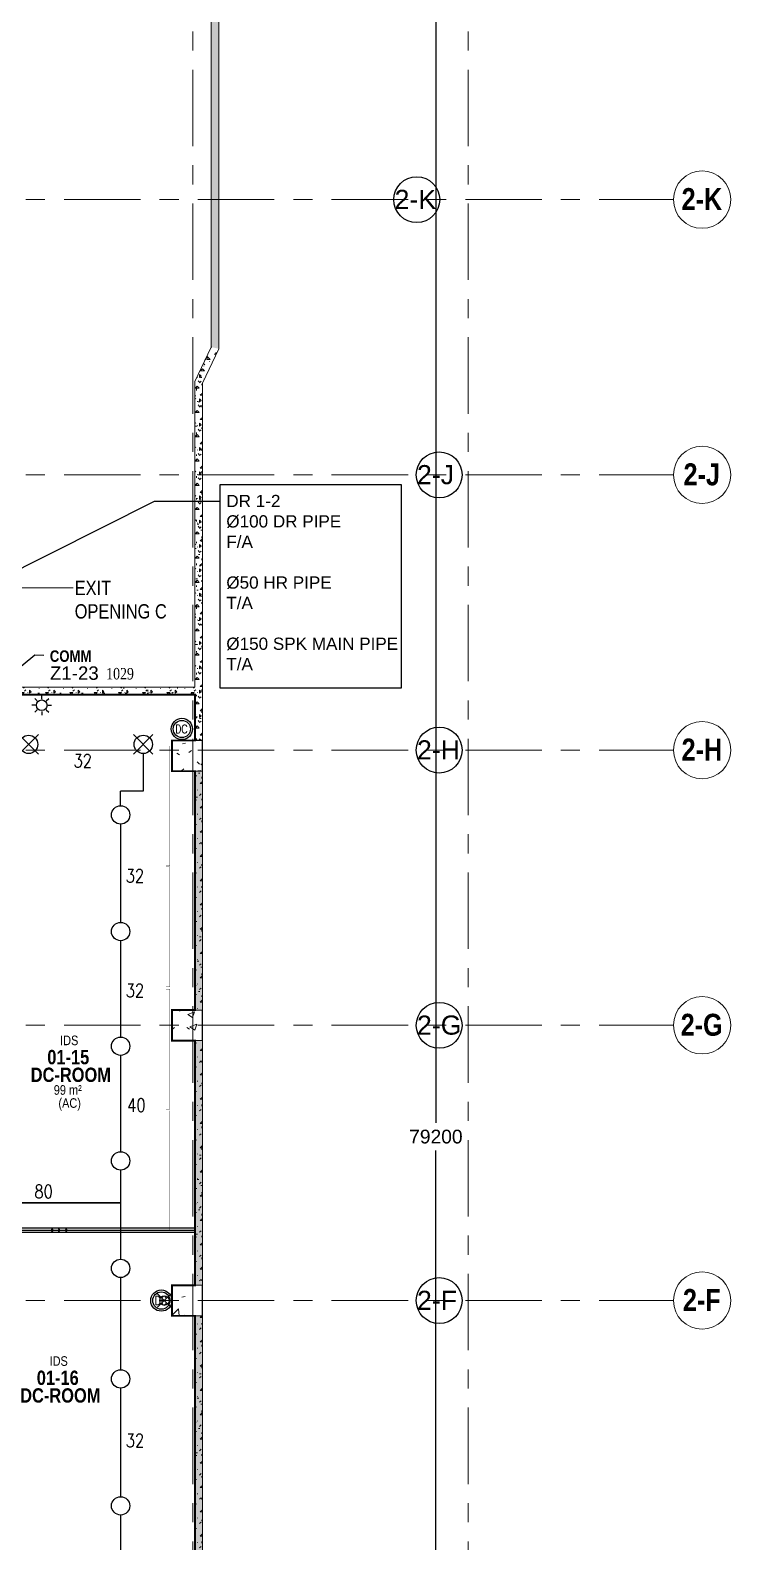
# Model space of a CAD drawing. Header units: millimetres. Extents: x -282761 to 137668, y -273845 to 94451.
# Drawn here: x 16962 to 35294, y -45534 to -5993 of the extents above; entities that cross this region are included whole.
import ezdxf
from ezdxf import colors
from ezdxf.entities.mleader import LeaderData, LeaderLine
from ezdxf.math import Vec2, Vec3

# ---------------------------------------------------------------- set-up
doc = ezdxf.new("R2010")
doc.units = ezdxf.units.MM
doc.linetypes.add('BLK_2 - 1ST__2ND_STOREY_PLAN-archi clean_11 SEPT 2024$0$IDA - Grid Line', pattern=[3500, 2000, -500, 500, -500])
doc.layers.get('Defpoints').update_dxf_attribs({"color": 8})
for name, color, linetype in [('ADRESS', 42, 'Continuous'), ('ANNOTATION', 7, 'Continuous'), ('BLK_2 - 1ST__2ND_STOREY_PLAN-archi clean_11 SEPT 2024$0$PDF2_Geometry', 8, 'Continuous'), ('BLK_2 - 1ST__2ND_STOREY_PLAN-archi clean_11 SEPT 2024$0$PDF2_Solid Fills', 8, 'Continuous'), ('BLK_2 - 1ST__2ND_STOREY_PLAN-archi clean_11 SEPT 2024$0$SCREEN ANNOTATION', 8, 'Continuous'), ('DIM', 8, 'Continuous'), ('M-_FIRESPRK_T-', 7, 'Continuous'), ('M-_SPRKPIEX_E-', 1, 'Continuous'), ('M-FIRE----_E-', 12, 'Continuous'), ('ROOMNAME', 7, 'Continuous'), ('ZONENAME', 152, 'Continuous')]:
    doc.layers.add(name, color=color, linetype=linetype)
for name, color, linetype, lineweight in [('BLK_2 - 1ST__2ND_STOREY_PLAN-archi clean_11 SEPT 2024$0$0-1', 8, 'Continuous', 5), ('BLK_2 - 1ST__2ND_STOREY_PLAN-archi clean_11 SEPT 2024$0$1599_DB_A_BLK2_HQ_R21- LINKVIEW_BLK2_1ST STOREY Toilet JOH$0$A-_DETA----_ED', 8, 'Continuous', 9), ('BLK_2 - 1ST__2ND_STOREY_PLAN-archi clean_11 SEPT 2024$0$1599_DB_A_BLK2_HQ_R21- LINKVIEW_BLK2_1ST STOREY Toilet JOH$0$S-_COLN----_E', 8, 'Continuous', 9), ('BLK_2 - 1ST__2ND_STOREY_PLAN-archi clean_11 SEPT 2024$0$_CATCHMENT_DRAIN', 8, 'Continuous', 0), ('BLK_2 - 1ST__2ND_STOREY_PLAN-archi clean_11 SEPT 2024$0$A-_ANOTTEXT_T-1', 8, 'Continuous', 9), ('BLK_2 - 1ST__2ND_STOREY_PLAN-archi clean_11 SEPT 2024$0$A-_DETA----_E-1', 8, 'Continuous', 9), ('BLK_2 - 1ST__2ND_STOREY_PLAN-archi clean_11 SEPT 2024$0$A-_FLOR----_E', 8, 'Continuous', 9), ('BLK_2 - 1ST__2ND_STOREY_PLAN-archi clean_11 SEPT 2024$0$A-_WALL----_E', 8, 'Continuous', 9), ('BLK_2 - 1ST__2ND_STOREY_PLAN-archi clean_11 SEPT 2024$0$A-_WALL----_E-1', 8, 'Continuous', 18), ('BLK_2 - 1ST__2ND_STOREY_PLAN-archi clean_11 SEPT 2024$0$A-_WALL----_H-1', 8, 'Continuous', 9), ('BLK_2 - 1ST__2ND_STOREY_PLAN-archi clean_11 SEPT 2024$0$FURNITURE', 8, 'Continuous', 9), ('BLK_2 - 1ST__2ND_STOREY_PLAN-archi clean_11 SEPT 2024$0$S-_ANOTGRID_E', 8, 'Continuous', 9), ('BLK_2 - 1ST__2ND_STOREY_PLAN-archi clean_11 SEPT 2024$0$S-_ANOTGRID_E-1', 8, 'BLK_2 - 1ST__2ND_STOREY_PLAN-archi clean_11 SEPT 2024$0$IDA - Grid Line', 9), ('BLK_2 - 1ST__2ND_STOREY_PLAN-archi clean_11 SEPT 2024$0$S-_COLN----_E', 8, 'Continuous', 9), ('BLK_2 - 1ST__2ND_STOREY_PLAN-archi clean_11 SEPT 2024$0$S-_COLN----_E-1', 8, 'Continuous', 25), ('BLK_2 - 1ST__2ND_STOREY_PLAN-archi clean_11 SEPT 2024$0$S-_COLN----_E-2', 8, 'Continuous', 9)]:
    doc.layers.add(name, color=color, linetype=linetype, lineweight=lineweight)
doc.styles.add('BLK_2 - 1ST__2ND_STOREY_PLAN-archi clean_11 SEPT 2024$0$Arial Narrow_4', font='ARIALN.TTF', dxfattribs={"height": 375})
doc.styles.add('BLK_2 - 1ST__2ND_STOREY_PLAN-archi clean_11 SEPT 2024$0$Arial Narrow_B', font='ARIALNB.TTF', dxfattribs={"height": 575})
doc.styles.add('BLK_2 - 1ST__2ND_STOREY_PLAN_12  JUNE 2024$0$Arial Narrow_2', font='ARIALN.TTF', dxfattribs={"height": 500})
doc.styles.add('BLK_2 - 1ST__2ND_STOREY_PLAN_12  JUNE 2024$0$Arial Narrow_4', font='ARIALN.TTF', dxfattribs={"height": 375})
doc.styles.add('BLK_2 - 1ST__2ND_STOREY_PLAN_12  JUNE 2024$0$Arial Narrow_B_2', font='ARIALNB.TTF', dxfattribs={"height": 500})
doc.styles.add('BLK_2 - 1ST__2ND_STOREY_PLAN_12  JUNE 2024$0$Arial Narrow_B_3', font='ARIALNB.TTF', dxfattribs={"height": 300})
doc.styles.add('Simplex', font='SIMPLEX.shx', dxfattribs={"width": 0.8, "height": 2.5})
doc.styles.get("Standard").update_dxf_attribs({"font": 'arial.ttf'})
doc.styles.add('TIME', font='times.ttf', dxfattribs={"width": 0.8})
doc.styles.add('TW_Romans', font='romans.shx', dxfattribs={"width": 0.8})
doc.dimstyles.new('DIM 200', dxfattribs={"dimscale": 2000, "dimtxt": 0.18, "dimasz": 0.18, "dimexe": 0.18, "dimexo": 0.0625, "dimgap": 0.09, "dimtad": 0, "dimtih": 1, "dimtoh": 1, "dimdec": 0, "dimzin": 0, "dimdsep": 46, "dimtxsty": 'Standard', "dimblk": 'OBLIQUE', "dimcen": 0.09, "dimadec": 0, "dimazin": 0, "dimtfac": 1, "dimtdec": 0, "dimtofl": 0, "dimtmove": 0, "dimatfit": 3, "dimfxl": 1, "dimtolj": 1, "dimtzin": 0, "dimarcsym": 0})
doc.dimstyles.new('ROOM', dxfattribs={"dimscale": 1000, "dimtxt": 0.18, "dimasz": 0.18, "dimexe": 0.18, "dimexo": 0.0625, "dimgap": 0.09, "dimtad": 0, "dimtih": 1, "dimtoh": 1, "dimdec": 0, "dimzin": 0, "dimdsep": 46, "dimtxsty": 'Standard', "dimblk": 'OBLIQUE', "dimcen": 0.09, "dimadec": 0, "dimazin": 0, "dimtfac": 1, "dimtdec": 0, "dimtofl": 0, "dimtmove": 0, "dimatfit": 3, "dimldrblk": 'DOT', "dimfxl": 1, "dimtolj": 1, "dimtzin": 0, "dimarcsym": 0})
pattern_1 = [(50, (0, 0), (1821.84, -159.39), [190.5, -2095.5]), (355, (0, 0), (-352.428, 1910.567), [152.4, -1676.4]), (100.451, (151.8, -13.3), (1469.426, 1751.166), [161.9, -1780.9]), (46.184, (0, 508), (2710.79, -420.428), [285.75, -3143.25]), (96.636, (226, 473), (2374.026, 2474.276), [242.85, -2671.35]), (351.184, (0, 508), (2374.05, 2474.25), [228.6, -2514.6]), (21, (254, 381), (1516.144, -1022.652), [190.5, -2095.5]), (326, (254, 381), (618.02, 1841.88), [152.4, -1676.4]), (71.451, (380.3, 295.8), (2134.171, 819.212), [161.9, -1780.9]), (37.5, (0, 0), (30.886, 845.5504), [83.82, -1572.26, 83.82, -1617.98, -1682.75]), (37.5, (0, 0), (30.886, 845.5504), [-3357.88, 83.82, -1598.93]), (7.5, (0, 0), (668.1966, 1001.806), [83.82, -886.46, 83.82, -1534.16, -641.35]), (7.5, (0, 0), (668.1966, 1001.806), [-2588.26, 83.82, -557.53]), (327.5, (-566.4, 0), (1355.9093, -57.2896), [83.82, -551.18, 83.82, -1897.38, -2628.9]), (327.5, (-566.4, 0), (1355.9093, -57.2896), [-2616.2, 83.82, -2545.08]), (317.5, (-820.4, 0), (1481.293, 254.266), [83.82, -741.68, 83.82, -1231.9, -1866.9]), (317.5, (-820.4, 0), (1481.293, 254.266), [-2141.22, 83.82, -1783.08])]
pattern_2 = [(0, (0, 0), (635, 635), [79.375, -555.625]), (90, (0, 0), (-635, 635), [79.375, -555.625]), (135, (79.38, 0), (-635.0003, 0), [112.253, -785.772]), (0, (79.4, 357.2), (635, 635), [79.375, -555.625]), (45, (119.06, 317.5), (0, 635.0003), [56.127, -841.899]), (135, (119.06, 317.5), (-635.0003, 0), [56.127, -841.899]), (0, (317.5, 515.94), (635, 635), [112.253, -522.747]), (45, (317.5, 515.94), (0, 635.0003), [79.375, -818.651]), (135, (429.75, 515.94), (-635.0003, 0), [79.375, -818.651]), (90, (436.56, 158.75), (-635, 635), [79.375, -555.625]), (45, (436.56, 158.75), (0, 635.0003), [56.127, -841.899]), (135, (476.25, 198.44), (-635.0003, 0), [56.127, -841.899]), (0, (79.4, 158.75), (635, 635), [39.687, -531.812]), (0, (555.6, 317.5), (635, 635), [39.687, -531.812]), (90, (357.2, 396.9), (-635, 635), [39.687, -531.812]), (135, (436.56, 39.7), (-635.0003, 0), [56.127, -841.899]), (135, (158.75, 476.25), (-635.0003, 0), [56.127, -841.899]), (45, (297.66, 208.36), (0, 635.0003), [56.127, -841.899]), (90, (218.3, 79.4), (-635, 635), [9.922, -625.078]), (90, (248.05, 347.27), (-635, 635), [9.922, -625.078]), (90, (545.7, 456.4), (-635, 635), [9.922, -625.078]), (90, (555.6, 119.06), (-635, 635), [9.922, -625.078])]
pattern_3 = [(0, (-131307.1, -42727.7), (635, 635), [79.375, -555.625]), (90, (-131307.1, -42727.7), (-635, 635), [79.375, -555.625]), (135, (-131227.7, -42727.7), (-635.0003, 0), [112.253, -785.772]), (0, (-131227.7, -42370.5), (635, 635), [79.375, -555.625]), (45, (-131188, -42410.2), (0, 635.0003), [56.127, -841.899]), (135, (-131188, -42410.2), (-635.0003, 0), [56.127, -841.899]), (0, (-130989.6, -42211.8), (635, 635), [112.253, -522.747]), (45, (-130989.6, -42211.8), (0, 635.0003), [79.375, -818.651]), (135, (-130877.33, -42211.8), (-635.0003, 0), [79.375, -818.651]), (90, (-130870.5, -42568.96), (-635, 635), [79.375, -555.625]), (45, (-130870.5, -42568.96), (0, 635.0003), [56.127, -841.899]), (135, (-130830.83, -42529.3), (-635.0003, 0), [56.127, -841.899]), (0, (-131227.7, -42568.96), (635, 635), [39.687, -531.812]), (0, (-130751.46, -42410.2), (635, 635), [39.687, -531.812]), (90, (-130949.9, -42330.84), (-635, 635), [39.687, -531.813]), (135, (-130870.5, -42688.03), (-635.0003, 0), [56.127, -841.899]), (135, (-131148.33, -42251.46), (-635.0003, 0), [56.127, -841.899]), (45, (-131009.43, -42519.36), (0, 635.0003), [56.127, -841.899]), (90, (-131088.8, -42648.34), (-635, 635), [9.922, -625.078]), (90, (-131059.03, -42380.45), (-635, 635), [9.922, -625.078]), (90, (-130761.4, -42271.3), (-635, 635), [9.922, -625.078]), (90, (-130751.46, -42608.65), (-635, 635), [9.922, -625.078])]
pattern_4 = [(50, (-131307.1, -42727.7), (1821.84, -159.39), [190.5, -2095.5]), (355, (-131307, -42727.7), (-352.43, 1910.57), [152.4, -1676.4]), (100.451, (-131155.3, -42741), (1469.426, 1751.166), [161.9, -1780.9]), (46.184, (-131307, -42219.7), (2710.79, -420.43), [285.75, -3143.25]), (96.636, (-131081.2, -42254.7), (2374.03, 2474.28), [242.85, -2671.35]), (351.184, (-131307, -42219.7), (2374.05, 2474.25), [228.6, -2514.6]), (21, (-131053.1, -42346.7), (1516.143, -1022.65), [190.5, -2095.5]), (326, (-131053, -42346.7), (618.02, 1841.88), [152.4, -1676.4]), (71.451, (-130926.7, -42432), (2134.17, 819.21), [161.9, -1780.9]), (37.5, (-131307.1, -42727.7), (30.886, 845.55), [83.82, -1572.26, 83.82, -1617.98, -1682.75]), (37.5, (-131307.1, -42727.7), (30.886, 845.55), [-3357.88, 83.82, -1598.93]), (7.5, (-131307.1, -42727.7), (668.197, 1001.806), [83.82, -886.46, 83.82, -1534.16, -641.35]), (7.5, (-131307.1, -42727.7), (668.197, 1001.806), [-2588.26, 83.82, -557.53]), (327.5, (-131873.5, -42727.7), (1355.909, -57.29), [83.82, -551.18, 83.82, -1897.38, -2628.9]), (327.5, (-131873.5, -42727.7), (1355.909, -57.29), [-2616.2, 83.82, -2545.08]), (317.5, (-132127.5, -42727.7), (1481.293, 254.266), [83.82, -741.68, 83.82, -1231.9, -1866.9]), (317.5, (-132127.5, -42727.7), (1481.293, 254.266), [-2141.22, 83.82, -1783.08])]

# ---------------------------------------------------------------- blocks, each defined once
blk = doc.blocks.new('_Oblique')
at = {"color": 0, "linetype": 'ByBlock', "lineweight": -2}
blk.add_line((-0.5, -0.5), (0.5, 0.5), dxfattribs=at)
blk = doc.blocks.new('*D7')
at = {"layer": 'Defpoints', "color": 0, "transparency": 16777216}
for p in [(27577, 3975), (30093, 3975), (30093, -75225)]:
    blk.add_point(p, dxfattribs=at)
at = {"layer": 'DIM', "color": 0, "lineweight": -2, "transparency": 16777216}
for p, q in [((29968, 3975), (27217, 3975)), ((27577, 3975), (27577, -34573)), ((27577, -75225), (27577, -35301)), ((29968, -75225), (27217, -75225))]:
    blk.add_line(p, q, dxfattribs=at)
at = {"layer": 'DIM', "color": 0, "lineweight": -2, "transparency": 16777216, "xscale": 360, "yscale": 360, "zscale": 360}
for p, rotation in [((27577, 3975), 90), ((27577, -75225), 270)]:
    blk.add_blockref('_Oblique', p, dxfattribs=dict(at, rotation=rotation))
at = {"layer": 'DIM', "color": 0, "transparency": 16777216, "insert": (27577, -34937), "char_height": 360, "attachment_point": 5}
blk.add_mtext('\\A1;79200', dxfattribs=at)
blk = doc.blocks.new('Under B spk')
for p, q in [((318, -318), (-318, 318)), ((318, 318), (-318, -318))]:
    blk.add_line(p, q)
blk.add_circle((0, 0), 300)
blk = doc.blocks.new('_Dot')
at = {"color": 0, "linetype": 'ByBlock', "lineweight": -2}
blk.add_line((-0.5, 0), (-1, 0), dxfattribs=at)
at = {"color": 0, "linetype": 'ByBlock', "const_width": 0.5}
blk.add_lwpolyline([(-0.25, 0, 1), (0.25, 0, 1)], format="xyb", close=True, dxfattribs=at)
blk = doc.blocks.new('*U15')
at = {"layer": 'M-FIRE----_E-'}
blk.add_line((-33, -33), (33, 33), dxfattribs=at)
blk = doc.blocks.new('*U14')
at = {"layer": 'M-FIRE----_E-', "color": 0, "linetype": 'ByBlock', "lineweight": -2, "transparency": 16777216}
for p, rotation in [((31393, 13458), 135), ((31455, 13607), 90), ((31604, 13669), 45), ((31815, 13458), 315.0000000000001), ((31455, 13309), 180), ((31604, 13247), 225.0000000000001), ((31753, 13309), 270)]:
    blk.add_blockref('*U15', p, dxfattribs=dict(at, rotation=rotation))
blk.add_blockref('*U15', (31753, 13607), dxfattribs=at)
blk = doc.blocks.new('Strobe Light')
at = {"layer": 'M-FIRE----_E-'}
blk.add_circle((0, 0), 140, dxfattribs=at)
blk.add_blockref('*U14', (-31604, -13458), dxfattribs=at)
blk = doc.blocks.new('Extinguisher')
at = {"layer": 'M-FIRE----_E-'}
for radius in [185, 150]:
    blk.add_circle((0, 0), radius, dxfattribs=at)
at = {"color": 7, "style": 'TW_Romans', "width": 0.8}
blk.add_text('DC', height=150, dxfattribs=at).set_placement((-116, -76))
blk = doc.blocks.new('fire0101')
at = {"color": 0, "linetype": 'Continuous'}
blk.add_circle((0, 0), 100, dxfattribs=at)
blk = doc.blocks.new('BLK_2 - 1ST__2ND_STOREY_PLAN-archi clean_11 SEPT 2024$0$1599_DB_A_BLK2_HQ_R21_rvt-1-BLK 2 1ST STOREY PLAN')
at = {"layer": 'BLK_2 - 1ST__2ND_STOREY_PLAN-archi clean_11 SEPT 2024$0$A-_WALL----_H-1'}
h = blk.add_hatch(dxfattribs=at)
h.set_pattern_fill('FP_4', color=256, style=0, pattern_type=2)
h.set_pattern_definition(pattern_2)
h.paths.add_polyline_path([(-109411, -57052), (-109411, -36902), (-109611, -36902), (-109611, -57008)])
h = blk.add_hatch(dxfattribs=at)
h.set_pattern_fill('FP_4', color=256, style=0, pattern_type=2)
h.set_pattern_definition(pattern_2)
h.paths.add_polyline_path([(-109836, -57952), (-109411, -57052), (-109611, -57008), (-110036, -57908)])
h = blk.add_hatch(dxfattribs=at)
h.set_pattern_fill('FP_4', color=256, style=0, pattern_type=2)
h.set_pattern_definition(pattern_2)
h.paths.add_polyline_path([(-109836, -67302), (-109836, -57952), (-110036, -57908), (-110036, -67302)])
h = blk.add_hatch(dxfattribs=at)
h.set_pattern_fill('FP_4', color=256, style=0, pattern_type=2)
h.set_pattern_definition(pattern_2)
h.paths.add_polyline_path([(-110427, -66102), (-110036, -66102), (-110036, -65902), (-115811, -65902), (-115811, -66102), (-113197, -66102)])
h = blk.add_hatch(dxfattribs=at)
h.set_pattern_fill('FP_4', color=256, style=0, pattern_type=2)
h.set_pattern_definition(pattern_2)
h.paths.add_polyline_path([(-109836, -88602), (-109836, -82352), (-110036, -82352), (-110036, -88602)])
h.paths.add_polyline_path([(-110036, -81552), (-109836, -81552), (-109836, -75152), (-110036, -75152), (-110036, -79182)])
h.paths.add_polyline_path([(-109836, -74352), (-109836, -68102), (-110036, -68102), (-110036, -74352)])
at = {"layer": 'BLK_2 - 1ST__2ND_STOREY_PLAN-archi clean_11 SEPT 2024$0$S-_COLN----_E-2'}
h = blk.add_hatch(dxfattribs=at)
h.set_pattern_fill('FP_2', color=256, style=0, pattern_type=2)
h.set_pattern_definition(pattern_1)
h.paths.add_polyline_path([(-110036, -68102), (-109836, -68102), (-109836, -67302), (-110636, -67302), (-110636, -68102), (-110427, -68102)])
h = blk.add_hatch(dxfattribs=at)
h.set_pattern_fill('FP_2', color=256, style=0, pattern_type=2)
h.set_pattern_definition(pattern_1)
h.paths.add_polyline_path([(-109836, -75152), (-109836, -74352), (-110636, -74352), (-110636, -75152), (-110036, -75152)])
h = blk.add_hatch(dxfattribs=at)
h.set_pattern_fill('FP_2', color=256, style=0, pattern_type=2)
h.set_pattern_definition(pattern_1)
h.paths.add_polyline_path([(-110036, -82352), (-109836, -82352), (-109836, -81552), (-110636, -81552), (-110636, -82352), (-110427, -82352)])
at = {"layer": 'BLK_2 - 1ST__2ND_STOREY_PLAN-archi clean_11 SEPT 2024$0$A-_FLOR----_E'}
blk.add_line((-109836, -89402), (-109836, -67302), dxfattribs=at)
at = {"layer": 'BLK_2 - 1ST__2ND_STOREY_PLAN-archi clean_11 SEPT 2024$0$A-_WALL----_E'}
for p, q in [((-109836, -68102), (-110036, -68102)), ((-110036, -74352), (-109836, -74352)), ((-109836, -75152), (-110036, -75152)), ((-110036, -81552), (-109836, -81552)), ((-109836, -82352), (-110036, -82352))]:
    blk.add_line(p, q, dxfattribs=at)
at = {"layer": 'BLK_2 - 1ST__2ND_STOREY_PLAN-archi clean_11 SEPT 2024$0$A-_WALL----_E-1'}
for p, q in [((-109611, -36902), (-109611, -57008)), ((-109411, -57052), (-109411, -36902)), ((-109611, -57008), (-110036, -57908)), ((-109836, -57952), (-109411, -57052)), ((-110036, -57908), (-110036, -65902)), ((-109836, -67302), (-109836, -57952)), ((-110036, -65902), (-114611, -65902)), ((-115811, -66102), (-110036, -66102)), ((-110036, -66102), (-110036, -67302)), ((-110036, -67302), (-109836, -67302)), ((-110036, -68102), (-110036, -74352)), ((-109836, -74352), (-109836, -68102)), ((-110036, -75152), (-110036, -79082)), ((-109836, -81552), (-109836, -75152)), ((-110036, -79182), (-110036, -81552)), ((-110036, -82352), (-110036, -88602)), ((-109836, -88602), (-109836, -82352))]:
    blk.add_line(p, q, dxfattribs=at)
at = {"layer": 'BLK_2 - 1ST__2ND_STOREY_PLAN-archi clean_11 SEPT 2024$0$S-_COLN----_E'}
for p, q in [((-110036, -68102), (-109836, -68102)), ((-109836, -74352), (-110036, -74352)), ((-110036, -75152), (-109836, -75152)), ((-109836, -81552), (-110036, -81552)), ((-110036, -82352), (-109836, -82352))]:
    blk.add_line(p, q, dxfattribs=at)
at = {"layer": 'BLK_2 - 1ST__2ND_STOREY_PLAN-archi clean_11 SEPT 2024$0$S-_COLN----_E-1'}
for p, q in [((-109836, -67302), (-110636, -67302)), ((-110636, -67302), (-110636, -68102)), ((-109836, -68102), (-109836, -67302)), ((-110636, -68102), (-110036, -68102)), ((-110036, -74352), (-110636, -74352)), ((-110636, -74352), (-110636, -75152)), ((-109836, -75152), (-109836, -74352)), ((-110636, -75152), (-110036, -75152)), ((-110036, -81552), (-110636, -81552)), ((-110636, -81552), (-110636, -82352)), ((-109836, -82352), (-109836, -81552)), ((-110636, -82352), (-110036, -82352))]:
    blk.add_line(p, q, dxfattribs=at)
blk = doc.blocks.new('BLK_2 - 1ST__2ND_STOREY_PLAN-archi clean_11 SEPT 2024$0$Grid - 3_0mm Dia-3628821-BLK 2 1ST STOREY PLAN')
at = {"layer": 'BLK_2 - 1ST__2ND_STOREY_PLAN-archi clean_11 SEPT 2024$0$S-_ANOTGRID_E'}
blk.add_circle((0, 0), 3, dxfattribs=at)
blk = doc.blocks.new('BLK_2 - 1ST__2ND_STOREY_PLAN-archi clean_11 SEPT 2024$0$A$C07972a9e')
at = {"ltscale": 0.5, "const_width": 50}
blk.add_lwpolyline([(23275, 51850), (28850, 51850), (28850, 50650), (28250, 50650), (28250, 49850), (28850, 49850), (28850, 43600), (28250, 43600), (28250, 42800), (28850, 42800), (28850, 36400), (28250, 36400), (28250, 35600), (28850, 35600), (28850, 29350)], dxfattribs=at)
blk = doc.blocks.new('BLK_2 - 1ST__2ND_STOREY_PLAN-archi clean_11 SEPT 2024$0$JOH operable wall')
at = {"layer": 'BLK_2 - 1ST__2ND_STOREY_PLAN-archi clean_11 SEPT 2024$0$PDF2_Solid Fills'}
blk.add_hatch(color=256, dxfattribs=at).paths.add_polyline_path([(-110035, -80125), (-110035, -80100), (-133711, -80100), (-133711, -80125)])
at = {"layer": 'BLK_2 - 1ST__2ND_STOREY_PLAN-archi clean_11 SEPT 2024$0$PDF2_Geometry'}
for points in [[(-133652, -80163), (-110099, -80163), (-110035, -80163), (-110035, -80062), (-110099, -80062), (-133652, -80062), (-133652, -80087), (-133669, -80095), (-133678, -80112), (-133669, -80129), (-133652, -80138)], [(-113744, -80112), (-113752, -80095), (-113769, -80087), (-113786, -80095), (-113794, -80112), (-113786, -80129), (-113769, -80138), (-113752, -80129)], [(-113375, -80112), (-113384, -80095), (-113401, -80087), (-113418, -80095), (-113426, -80112), (-113418, -80129), (-113401, -80138), (-113384, -80129)]]:
    blk.add_lwpolyline(points, close=True, dxfattribs=at)
blk.add_lwpolyline([(-113600, -80163), (-113600, -80138), (-113583, -80129), (-113574, -80112), (-113583, -80095), (-113600, -80087), (-113600, -80062)], dxfattribs=at)
blk = doc.blocks.new('BLK_2 - 1ST__2ND_STOREY_PLAN-archi clean_11 SEPT 2024$0$1599_DB_A_BLK2_HQ_R21- LINKVIEW_BLK2_1ST STOREY Toilet JOH$0$IDA- Fire Extinguisher - 3kg AB-3508501-LINKVIEW_BLK2_1ST STOREY')
at = {"layer": 'BLK_2 - 1ST__2ND_STOREY_PLAN-archi clean_11 SEPT 2024$0$1599_DB_A_BLK2_HQ_R21- LINKVIEW_BLK2_1ST STOREY Toilet JOH$0$A-_DETA----_ED'}
for p in [(-177, -23), (-177, -377), (177, -23), (177, -377)]:
    blk.add_line(p, (0, -200), dxfattribs=at)
blk.add_circle((0, -200), 125, dxfattribs=at)
blk = doc.blocks.new('BLK_2 - 1ST__2ND_STOREY_PLAN-archi clean_11 SEPT 2024')
at = {"layer": 'BLK_2 - 1ST__2ND_STOREY_PLAN-archi clean_11 SEPT 2024$0$1599_DB_A_BLK2_HQ_R21- LINKVIEW_BLK2_1ST STOREY Toilet JOH$0$S-_COLN----_E'}
h = blk.add_hatch(dxfattribs=at)
h.set_pattern_fill('FP_3', color=256, style=0, pattern_type=2)
h.set_pattern_definition(pattern_3)
h.paths.add_polyline_path([(-109411, -57052), (-109411, -36902), (-109611, -36902), (-109611, -57008)], flags=0)
h = blk.add_hatch(dxfattribs=at)
h.set_pattern_fill('FP_3', color=256, style=0, pattern_type=2)
h.set_pattern_definition(pattern_3)
h.paths.add_polyline_path([(-109836, -57952), (-109411, -57052), (-109611, -57008), (-110036, -57908)], flags=0)
h = blk.add_hatch(dxfattribs=at)
h.set_pattern_fill('FP_3', color=256, style=0, pattern_type=2)
h.set_pattern_definition(pattern_3)
h.paths.add_polyline_path([(-110036, -67302), (-109836, -67302), (-109836, -57952), (-110036, -57908), (-110036, -66102)], flags=0)
h = blk.add_hatch(dxfattribs=at)
h.set_pattern_fill('FP_3', color=256, style=0, pattern_type=2)
h.set_pattern_definition(pattern_3)
h.paths.add_polyline_path([(-110036, -66102), (-110036, -65902), (-115811, -65902), (-115811, -66102), (-114316, -66102)], flags=0)
h = blk.add_hatch(dxfattribs=at)
h.set_pattern_fill('FP_1', color=256, style=0, pattern_type=2)
h.set_pattern_definition(pattern_4)
h.paths.add_polyline_path([(-110036, -68102), (-109836, -68102), (-109836, -67302), (-110636, -67302), (-110636, -68102)], flags=0)
h = blk.add_hatch(dxfattribs=at)
h.set_pattern_fill('FP_3', color=256, style=0, pattern_type=2)
h.set_pattern_definition(pattern_3)
h.paths.add_polyline_path([(-109836, -74352), (-109836, -68102), (-110036, -68102), (-110036, -74352)], flags=0)
h = blk.add_hatch(dxfattribs=at)
h.set_pattern_fill('FP_1', color=256, style=0, pattern_type=2)
h.set_pattern_definition(pattern_4)
h.paths.add_polyline_path([(-110636, -75152), (-109836, -75152), (-109836, -74352), (-110636, -74352)], flags=0)
h = blk.add_hatch(dxfattribs=at)
h.set_pattern_fill('FP_3', color=256, style=0, pattern_type=2)
h.set_pattern_definition(pattern_3)
h.paths.add_polyline_path([(-109836, -81552), (-109836, -75152), (-110036, -75152), (-110036, -81552)], flags=0)
h = blk.add_hatch(dxfattribs=at)
h.set_pattern_fill('FP_1', color=256, style=0, pattern_type=2)
h.set_pattern_definition(pattern_4)
h.paths.add_polyline_path([(-109836, -82352), (-109836, -81552), (-110636, -81552), (-110636, -82352), (-110036, -82352)], flags=0)
h = blk.add_hatch(dxfattribs=at)
h.set_pattern_fill('FP_3', color=256, style=0, pattern_type=2)
h.set_pattern_definition(pattern_3)
h.paths.add_polyline_path([(-109836, -88602), (-109836, -82352), (-110036, -82352), (-110036, -88602)], flags=0)
for p, q in [((-109611, -36902), (-109611, -57008)), ((-109411, -57052), (-109411, -36902)), ((-109611, -57008), (-110036, -57908)), ((-109836, -57952), (-109411, -57052)), ((-110036, -57908), (-110036, -65902)), ((-109836, -67302), (-109836, -57952)), ((-110036, -65902), (-114611, -65902)), ((-115811, -66102), (-110036, -66102)), ((-110036, -66102), (-110036, -67302)), ((-110636, -67302), (-110636, -68102)), ((-109836, -67302), (-110636, -67302)), ((-110036, -67302), (-109836, -67302)), ((-109836, -68102), (-109836, -67302)), ((-110636, -68102), (-110036, -68102)), ((-109836, -68102), (-110036, -68102)), ((-110036, -68102), (-110036, -74352)), ((-110036, -68102), (-109836, -68102)), ((-109836, -74352), (-109836, -68102)), ((-110636, -74352), (-110636, -75152)), ((-110036, -74352), (-110636, -74352)), ((-110036, -74352), (-109836, -74352)), ((-109836, -74352), (-110036, -74352)), ((-109836, -75152), (-109836, -74352)), ((-110636, -75152), (-110036, -75152)), ((-109836, -75152), (-110036, -75152)), ((-110036, -75152), (-110036, -79082)), ((-110036, -75152), (-109836, -75152)), ((-109836, -81552), (-109836, -75152)), ((-110036, -79282), (-110036, -81552)), ((-110636, -81552), (-110636, -82352)), ((-110036, -81552), (-110636, -81552)), ((-110036, -81552), (-109836, -81552)), ((-109836, -81552), (-110036, -81552)), ((-109836, -82352), (-109836, -81552)), ((-110636, -82352), (-110036, -82352)), ((-109836, -82352), (-110036, -82352)), ((-110036, -82352), (-110036, -88602)), ((-110036, -82352), (-109836, -82352)), ((-109836, -88602), (-109836, -82352))]:
    blk.add_line(p, q, dxfattribs=at)
at = {"layer": 'BLK_2 - 1ST__2ND_STOREY_PLAN-archi clean_11 SEPT 2024$0$A-_ANOTTEXT_T-1'}
blk.add_line((-115413, -63311), (-113224, -63311), dxfattribs=at)
at = {"layer": 'BLK_2 - 1ST__2ND_STOREY_PLAN-archi clean_11 SEPT 2024$0$A-_DETA----_E-1'}
for p, q in [((-109611, -57008), (-109611, -55528)), ((-110036, -57908), (-109611, -57008)), ((-110036, -65902), (-110036, -57908)), ((-114611, -65902), (-113197, -65902)), ((-112883, -65902), (-110036, -65902)), ((-109836, -70034), (-109836, -82727))]:
    blk.add_line(p, q, dxfattribs=at)
at = {"layer": 'BLK_2 - 1ST__2ND_STOREY_PLAN-archi clean_11 SEPT 2024$0$S-_ANOTGRID_E-1'}
for p, q in [((-110086, -28753), (-110086, -124071)), ((-102886, -28753), (-102886, -122559)), ((-102886, -28753), (-102886, -122559)), ((-102886, -28753), (-102886, -122559)), ((-141459, -53152), (-97514, -53152)), ((-141459, -60352), (-97514, -60352)), ((-141459, -67552), (-97514, -67552)), ((-141459, -74752), (-97514, -74752)), ((-141459, -81952), (-97514, -81952))]:
    blk.add_line(p, q, dxfattribs=at)
at = {"layer": 'BLK_2 - 1ST__2ND_STOREY_PLAN-archi clean_11 SEPT 2024$0$SCREEN ANNOTATION', "const_width": 5}
for points in [[(-110693, -67443), (-110693, -70581), (-110793, -70581), (-110793, -67443)], [(-110693, -70607), (-110693, -73745), (-110793, -73745), (-110793, -70607)], [(-110693, -73807), (-110693, -76945), (-110793, -76945), (-110793, -73807)], [(-110693, -76984), (-110693, -80122), (-110793, -80122), (-110793, -76984)]]:
    blk.add_lwpolyline(points, close=True, dxfattribs=at)
at = {"layer": 'Defpoints'}
blk.add_line((-119136, -80113), (-110036, -80113), dxfattribs=at)
at = {"layer": 'BLK_2 - 1ST__2ND_STOREY_PLAN-archi clean_11 SEPT 2024$0$0-1'}
for name, p in [('BLK_2 - 1ST__2ND_STOREY_PLAN-archi clean_11 SEPT 2024$0$1599_DB_A_BLK2_HQ_R21_rvt-1-BLK 2 1ST STOREY PLAN', (0, 0)), ('BLK_2 - 1ST__2ND_STOREY_PLAN-archi clean_11 SEPT 2024$0$A$C07972a9e', (-138886, -117952))]:
    blk.add_blockref(name, p, dxfattribs=at)
at = {"layer": 'BLK_2 - 1ST__2ND_STOREY_PLAN-archi clean_11 SEPT 2024$0$1599_DB_A_BLK2_HQ_R21- LINKVIEW_BLK2_1ST STOREY Toilet JOH$0$S-_COLN----_E', "rotation": 270}
blk.add_blockref('BLK_2 - 1ST__2ND_STOREY_PLAN-archi clean_11 SEPT 2024$0$1599_DB_A_BLK2_HQ_R21- LINKVIEW_BLK2_1ST STOREY Toilet JOH$0$IDA- Fire Extinguisher - 3kg AB-3508501-LINKVIEW_BLK2_1ST STOREY', (-110636, -81952), dxfattribs=at)
at = {"layer": 'BLK_2 - 1ST__2ND_STOREY_PLAN-archi clean_11 SEPT 2024$0$FURNITURE'}
blk.add_blockref('BLK_2 - 1ST__2ND_STOREY_PLAN-archi clean_11 SEPT 2024$0$JOH operable wall', (0, 0), dxfattribs=at)
at = {"layer": 'BLK_2 - 1ST__2ND_STOREY_PLAN-archi clean_11 SEPT 2024$0$S-_ANOTGRID_E', "xscale": 249.9999999999999, "yscale": 249.9999999999999, "zscale": 249.9999999999999}
for p, rotation in [((-96764, -53152), 269.9999999999989), ((-96764, -60352), 269.9999999999989), ((-96764, -67552), 269.9999999999989), ((-96764, -74752), 269.9999999999989), ((-96764, -81952), 269.9999999999992)]:
    blk.add_blockref('BLK_2 - 1ST__2ND_STOREY_PLAN-archi clean_11 SEPT 2024$0$Grid - 3_0mm Dia-3628821-BLK 2 1ST STOREY PLAN', p, dxfattribs=dict(at, rotation=rotation))
at = {"layer": 'BLK_2 - 1ST__2ND_STOREY_PLAN-archi clean_11 SEPT 2024$0$A-_ANOTTEXT_T-1', "char_height": 375, "attachment_point": 1, "style": 'BLK_2 - 1ST__2ND_STOREY_PLAN-archi clean_11 SEPT 2024$0$Arial Narrow_4'}
for s, insert, width in [('EXIT ', (-113182, -63123), 1322.78), ('OPENING C', (-113182, -63735), 2946.2)]:
    blk.add_mtext(s, dxfattribs=dict(at, insert=insert, width=width))
at = {"layer": 'BLK_2 - 1ST__2ND_STOREY_PLAN-archi clean_11 SEPT 2024$0$S-_ANOTGRID_E', "char_height": 575, "attachment_point": 1, "style": 'BLK_2 - 1ST__2ND_STOREY_PLAN-archi clean_11 SEPT 2024$0$Arial Narrow_B'}
for s, insert, width in [('2-K', (-97300, -52850), 1262.66), ('2-J', (-97250, -60050), 1142.4), ('2-H', (-97300, -67250), 1262.66), ('2-G', (-97324, -74450), 1322.78), ('2-F', (-97266, -81650), 1182.49)]:
    blk.add_mtext(s, dxfattribs=dict(at, insert=insert, width=width))

msp = doc.modelspace()

# ---------------------------------------------------------------- linework, layer by layer
for centre in [(27077.1, -10424.7), (27663.5, -17624.7), (27663.5, -24824.7), (27663.5, -32024.7), (27663.5, -39224.7)]:
    msp.add_circle(centre, 600)
at = {"layer": 'ANNOTATION'}
msp.add_lwpolyline([(21933.4, -17878.9), (26668.8, -17878.9), (26668.8, -23204.5), (21933.4, -23204.5)], close=True, dxfattribs=at)
at = {"layer": 'M-_SPRKPIEX_E-'}
for p, q in [((19920.2, -24914.5), (19920.2, -25895.5)), ((19920.2, -25895.5), (19328.1, -25895.5)), ((19328.1, -26279.5), (19328.1, -25895.5)), ((19328.1, -26759.5), (19328.1, -29330.6)), ((19328.1, -29810.6), (19328.1, -32330.6)), ((19328.1, -32810.6), (19328.1, -35330.6)), ((19328.1, -35810.6), (19328.1, -38142.4)), ((19328.1, -36667.2), (19324, -38142.4)), ((19328.1, -38622.4), (19328.1, -41034.5)), ((19328.1, -38622.4), (19328.1, -41034.5)), ((19328.1, -41514.5), (19328.1, -44354.5)), ((19328.1, -41514.5), (19328.1, -44354.5)), ((19328.1, -44834.5), (19328.1, -46674.5))]:
    msp.add_line(p, q, dxfattribs=at)
at = {"layer": 'M-_SPRKPIEX_E-', "const_width": 50}
msp.add_lwpolyline([(19328.1, -36667.2), (-2812, -36667.2)], dxfattribs=at)

# ---------------------------------------------------------------- block references
at = {"layer": 'BLK_2 - 1ST__2ND_STOREY_PLAN-archi clean_11 SEPT 2024$0$_CATCHMENT_DRAIN'}
msp.add_blockref('BLK_2 - 1ST__2ND_STOREY_PLAN-archi clean_11 SEPT 2024', (131307.1, 42727.7), dxfattribs=at)
at = {"layer": 'M-_SPRKPIEX_E-', "xscale": 0.8, "yscale": 0.8, "zscale": 0.8}
for p in [(16920.2, -24674.5), (19920.2, -24674.5)]:
    msp.add_blockref('Under B spk', p, dxfattribs=at)
at = {"layer": 'M-_SPRKPIEX_E-', "xscale": 2.4, "yscale": 2.4, "zscale": 2.4, "rotation": 258.865011862231}
for p in [(19328.1, -26519.5), (19328.1, -29570.6), (19328.1, -32570.6), (19328.1, -35570.6), (19328.1, -38382.4), (19328.1, -41274.5), (19328.1, -44594.5)]:
    msp.add_blockref('fire0101', p, dxfattribs=at)
at = {"layer": 'M-FIRE----_E-', "rotation": 180}
msp.add_blockref('Strobe Light', (17262.9, -23652.6), dxfattribs=at)
at = {"layer": 'M-FIRE----_E-', "xscale": 1.5, "yscale": 1.5, "zscale": 1.5}
for p in [(20930.6, -24270.8), (20393.1, -39224.7)]:
    msp.add_blockref('Extinguisher', p, dxfattribs=at)

# ---------------------------------------------------------------- texts
for s, p in [('2-K', (26496.3, -10668.1)), ('2-J', (27082.7, -17868.1)), ('2-H', (27082.7, -25068.1)), ('2-G', (27082.7, -32268.1)), ('2-F', (27082.7, -39468.1))]:
    msp.add_text(s, height=500).set_placement(p)
at = {"layer": 'ADRESS', "insert": (18949.8, -22675.3), "char_height": 300, "width": 1194.075, "attachment_point": 1, "style": 'TIME'}
msp.add_mtext('1029', dxfattribs=at)
at = {"layer": 'M-_FIRESPRK_T-', "style": 'Simplex', "width": 0.8}
for s, p in [('32', (18096.4, -25277.5)), ('32', (19462, -28286.4)), ('32', (19462, -31286.4)), ('40', (19501.1, -34286.4)), ('80', (17072.3, -36547.1)), ('32', (19463.4, -43058.7))]:
    msp.add_text(s, height=350, dxfattribs=at).set_placement(p)
at = {"layer": 'ROOMNAME', "attachment_point": 1}
for s, insert, char_height, width, style in [('COMM', (17475.3, -22215.7), 300, 300.633, 'BLK_2 - 1ST__2ND_STOREY_PLAN_12  JUNE 2024$0$Arial Narrow_B_3'), ('IDS', (17744.2, -32293.3), 250, 1843.881, 'BLK_2 - 1ST__2ND_STOREY_PLAN_12  JUNE 2024$0$Arial Narrow_2'), ('01-15', (17408.6, -32668.7), 375, 2193.272, 'BLK_2 - 1ST__2ND_STOREY_PLAN_12  JUNE 2024$0$Arial Narrow_B_2'), ('DC-ROOM', (16975.2, -33130.7), 375, 2193.272, 'BLK_2 - 1ST__2ND_STOREY_PLAN_12  JUNE 2024$0$Arial Narrow_B_2'), ('99 m²', (17579.1, -33589.7), 250, 1362.869, 'BLK_2 - 1ST__2ND_STOREY_PLAN_12  JUNE 2024$0$Arial Narrow_4'), ('(AC)', (17700.4, -33932), 250, 1102.32, 'BLK_2 - 1ST__2ND_STOREY_PLAN_12  JUNE 2024$0$Arial Narrow_4'), ('IDS', (17468.5, -40681.7), 250, 1843.881, 'BLK_2 - 1ST__2ND_STOREY_PLAN_12  JUNE 2024$0$Arial Narrow_2'), ('01-16', (17132.9, -41057.1), 375, 2193.272, 'BLK_2 - 1ST__2ND_STOREY_PLAN_12  JUNE 2024$0$Arial Narrow_B_2'), ('DC-ROOM', (16699.5, -41519.1), 375, 2193.272, 'BLK_2 - 1ST__2ND_STOREY_PLAN_12  JUNE 2024$0$Arial Narrow_B_2')]:
    msp.add_mtext(s, dxfattribs=dict(at, insert=insert, char_height=char_height, width=width, style=style))
at = {"layer": 'ZONENAME', "insert": (17591.1, -22635.6), "char_height": 350, "width": 1018.47, "attachment_point": 1}
msp.add_mtext('\\pi-113.41;Z1-23', dxfattribs=at)

# ---------------------------------------------------------------- dimensions: what is measured, and where the dimension line sits
at = {"layer": 'DIM'}
dim = msp.add_linear_dim(base=(27576.5, 3975.3), p1=(30093.2, -75224.7), p2=(30093.2, 3975.3), angle=90, dimstyle='DIM 200', dxfattribs=at)
dim.commit()
dim.dimension.update_dxf_attribs({"geometry": '*D7', "text_midpoint": (27576.5, -34937.2), "dimtype": 160})

# ---------------------------------------------------------------- leaders
at = {"layer": 'ANNOTATION'}
ml = msp.add_multileader_mtext('Standard', dxfattribs=at)
ml.set_content('DR 1-2\\P%%C100 DR PIPE\\PF/A\\P\\P%%C50 HR PIPE \\PT/A\\P\\P%%C150 SPK MAIN PIPE\\PT/A', color=256)
ml.set_leader_properties()
ml.build(insert=Vec2(0, 0))
ml.multileader.update_dxf_attribs({"arrow_head_size": 320, "scale": 80})
ctx = ml.context
ctx.base_point, ctx.scale, ctx.char_height, ctx.arrow_head_size, ctx.landing_gap_size, ctx.plane_origin = Vec3(21933.4, -18310.1), 80, 320, 320, 160, Vec3(16236.1, -22158.8)
notes = []
notes.append((ctx, [(0, (1, 1, 0), (20214.1, -18310.1), (1, 0), 1719.3, [(2, [(13970.8, -21043.7), (13970.8, -21225.7), (13970.7, -21450.4)], 0, [])])]))
ctx.mtext.insert, ctx.mtext.flow_direction = Vec3(22093.4, -18147.4), 5
at = {"layer": 'ROOMNAME'}
msp.add_leader([(16270.7, -23004.6), (17085.3, -22334.9), (17320.9, -22340.1)], dimstyle='ROOM', override={"dimgap": 0.09, "dimtad": 0}, dxfattribs=at)
for ctx, leaders in notes:
    for number, flags, end, landing, length, lines in leaders:
        leader = LeaderData()
        leader.index, (leader.has_last_leader_line, leader.has_dogleg_vector, leader.attachment_direction) = number, flags
        leader.last_leader_point, leader.dogleg_vector, leader.dogleg_length = Vec3(end), Vec3(landing), length
        for number, points, colour, breaks in lines:
            line = LeaderLine()
            line.index, line.vertices, line.color, line.breaks = number, Vec3.list(points), colors.encode_raw_color(colour), breaks
            leader.lines.append(line)
        ctx.leaders.append(leader)

doc.saveas('drawing.dxf')
